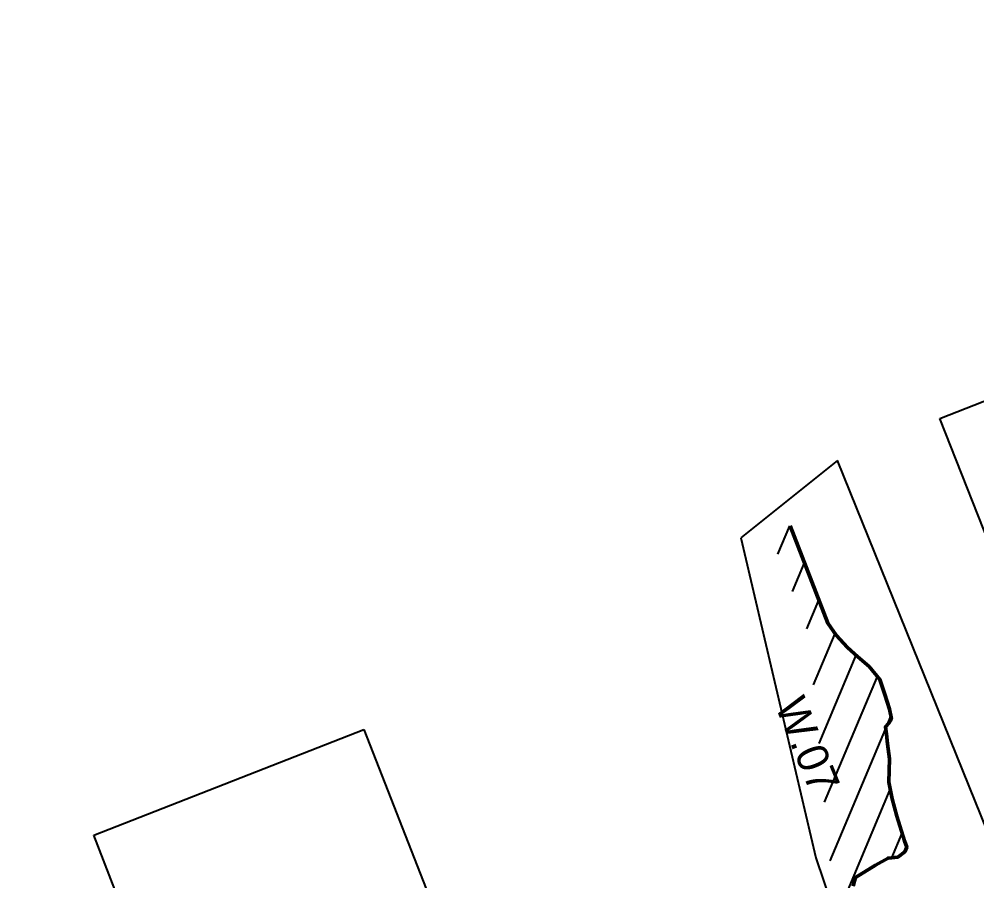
# Model space of a CAD drawing. Header units: millimetres. Extents: x -3113 to 15022, y -19591 to 4665.
# Drawn here: x 4160 to 6595, y -14151 to -11959 of the extents above; entities that cross this region are included whole.
import ezdxf

# ---------------------------------------------------------------- set-up
doc = ezdxf.new("R2010")
doc.units = ezdxf.units.MM
doc.header["$XCLIPFRAME"] = 2
for name, color, linetype, lineweight in [('0A-anno', 6, 'Continuous', 13), ('0A-cutline', 7, 'Continuous', 50), ('0A-hatch', 7, 'Continuous', 25)]:
    doc.layers.add(name, color=color, linetype=linetype, lineweight=lineweight)
doc.styles.add('Annotative', font='Akzidenz-grotesk-roman.ttf')
picture_1 = doc.add_image_def('image3.png', size_in_pixel=(1920, 1080))
picture_2 = doc.add_image_def('image5.png', size_in_pixel=(1920, 1080))
picture_3 = doc.add_image_def('image8.png', size_in_pixel=(1920, 1080))
picture_4 = doc.add_image_def('image11.png', size_in_pixel=(1920, 1080))

msp = doc.modelspace()

# ---------------------------------------------------------------- hatches: boundary and pattern name
at = {"layer": '0A-hatch'}
h = msp.add_hatch(dxfattribs=at)
h.set_pattern_fill('JIS_WOOD', color=256, scale=100, angle=90.1763)
h.set_pattern_definition([(67.2277, (1306.61, -963.68), (-65.19882, 27.36995), [])])
h.paths.add_polyline_path([(6416.4, -14065.3), (6411.1, -14049.1), (6391.3, -13986.6), (6379.4, -13941.9), (6370.9, -13899.6), (6373, -13840.6), (6367.3, -13802.1), (6365, -13778.2), (6362.4, -13759.5), (6370.9, -13749.9), (6377.4, -13738.6), (6372.6, -13714.5), (6361.2, -13677.1), (6348.2, -13639.1), (6321, -13605.5), (6292.6, -13581.2), (6265.7, -13557.4), (6236.8, -13525.8), (6216, -13495.9), (6120.4, -13247.6), (6069.1, -13267.4), (6167.1, -13521.8), (6226.6, -14153.2), (6224.5, -14161.2), (6232.3, -14213.5), (6291.4, -14343.1), (6351.4, -14452.3), (6403.1, -14577.1), (6474.6, -14750.7), (6530, -14889), (6538.5, -14924.8), (6575.3, -15024.8), (6598.2, -15089.7), (6615.4, -15132.3), (6640.1, -15202.2), (6709.9, -15371.5), (6732.8, -15431), (6765.7, -15503.2), (6788.8, -15551.9), (6801.1, -15596.2), (6851.9, -15733.8), (6893.2, -15862.3), (6816.1, -16637.5), (6822.9, -16701), (6843.2, -16788.7), (6864.8, -16866.6), (6946.4, -17086.2), (6981.3, -17175.3), (7037, -17282.5), (7597.9, -17715.4), (7618.3, -17777.1), (7639.9, -17830.3), (7665.4, -17883.8), (7715, -17860.1), (7690.2, -17808.1), (7670, -17758.1), (7652.9, -17706.7), (7653.3, -17652.1), (7703.6, -17627.9), (7736.9, -17612.6), (7761.7, -17595), (7778.7, -17576.8), (7780.1, -17529.3), (7777.9, -17458.8), (7766, -17420.4), (7734.7, -17361.6), (7703.4, -17293.5), (7679.1, -17275.2), (7642.5, -17263.7), (7609.4, -17237.7), (7584.1, -17212.2), (7571.6, -17162.8), (7562.6, -17117.6), (7554.1, -17096.6), (7540.5, -17090.8), (7520.8, -17093.2), (7485.9, -17110.7), (7447.5, -17137.6), (7381.4, -17166.3), (7318.5, -17184.2), (7247.8, -17201.5), (7178.1, -17225.9), (7134.9, -17254.8), (7107.2, -17266), (7105.6, -17266.7), (7080.4, -17246.7), (7031.4, -17152.5), (6997.8, -17066.6), (6917.1, -16849.6), (6896.6, -16775.1), (6877.2, -16691.8), (6875.5, -16675.7), (6892.4, -16670), (6907.2, -16671.2), (6923.7, -16664.5), (6937.9, -16655.2), (6944.3, -16644.2), (6946.9, -16629.9), (6916.7, -16537.7), (6898.2, -16500.9), (6896.3, -16493.2), (6892.3, -16480.4), (6905.5, -16459.5), (6928.1, -16438.4), (6941.8, -16428), (6955.4, -16414.1), (6958.2, -16397.3), (6944.9, -16331.9), (6944, -16305.9), (6964.7, -16283.1), (6967.1, -16265.3), (6962.3, -16238.5), (6954.9, -16211.5), (6946.1, -16183.8), (6943.5, -16165.7), (6954.5, -16121.6), (6967.3, -16099.9), (6967.5, -16100.5), (6993.5, -16082.9), (7005.5, -16044.2), (7004.2, -16017), (7019.5, -16007.1), (7029, -15994.8), (7026.9, -15945), (7016.6, -15871.9), (7004.6, -15839.3), (6988.8, -15824), (6970.9, -15821.6), (6950.9, -15820), (6936.2, -15816.3), (6903.9, -15715.9), (6853.5, -15579.3), (6840.6, -15532.6), (6815.6, -15480), (6783.5, -15409.7), (6761, -15351.2), (6691.5, -15182.5), (6666.9, -15112.8), (6649.7, -15070.3), (6627, -15006.2), (6590.6, -14907), (6590.8, -14907), (6582.6, -14872.3), (6525.6, -14730), (6453.9, -14556.1), (6401, -14428.4), (6340.6, -14318.5), (6285.6, -14197.7), (6280.6, -14164.3), (6286.4, -14142.4), (6337.1, -14110.9), (6369, -14093.1), (6393.6, -14090.4), (6411.4, -14077.1)])
h.paths.add_polyline_path([(7335.9, -17281.9), (7451.7, -17567.8), (7611.1, -17503.2), (7495.3, -17217.4)], flags=24)
h.paths.add_polyline_path([(6030, -13703), (6145.8, -13988.8), (6305.1, -13924.3), (6189.3, -13638.4)], flags=9)
h.paths.add_polyline_path([(6689.7, -16059.8), (6805.5, -16345.6), (6964.8, -16281.1), (6849, -15995.2)], flags=25)

# ---------------------------------------------------------------- linework, layer by layer
at = {"layer": '0A-cutline'}
msp.add_lwpolyline([(6280.6, -14164.3), (6286.4, -14142.4), (6337.1, -14110.9), (6369, -14093.1), (6393.6, -14090.4), (6411.4, -14077.1), (6416.4, -14065.3), (6411.1, -14049.1), (6391.3, -13986.6), (6379.4, -13941.9), (6370.9, -13899.6), (6373, -13840.6), (6367.3, -13802.1), (6365, -13778.2), (6362.4, -13759.5), (6370.9, -13749.9), (6377.4, -13738.6), (6372.6, -13714.5), (6361.2, -13677.1), (6348.2, -13639.1), (6321, -13605.5), (6292.6, -13581.2), (6265.7, -13557.4), (6236.8, -13525.8), (6216, -13495.9), (6120.4, -13247.6)], dxfattribs=at)

# ---------------------------------------------------------------- texts
at = {"layer": '0A-anno', "insert": (6154.9, -13674.3), "char_height": 80, "width": 857188.759, "attachment_point": 1, "rotation": 292.0514, "style": 'Annotative'}
msp.add_mtext('W.07', dxfattribs=at)

# ---------------------------------------------------------------- pictures from other files: only their frames are drawn
image = msp.add_image(picture_1, insert=(6501, -12974.8), size_in_units=(4940.8, 2779.2), rotation=-68.5657)
image.dxf.flags = 7
image = msp.add_image(picture_2, insert=(323.8, -13622.4), size_in_units=(4943.1, 2780.5), rotation=-68.5819)
image.dxf.flags = 15
image = msp.add_image(picture_4, insert=(4377, -13798.7), size_in_units=(5078.8, 2856.8), rotation=-67.0494)
image.set_boundary_path([(1919.5, 357.22), (24.66, 325.08), (56.89, 439.62), (368.39, 493.31), (1120.305, 547), (1374.52, 683.014), (1639.48, 690.17), (1689.61, 543.42), (1919.5, 536.26), (1919.5, 357.22)])
image.dxf.flags = 15
image = msp.add_image(picture_3, insert=(3163.3, -14500.1), size_in_units=(4982.4, 2802.6), rotation=-68.5819)
image.set_boundary_path([(-0.5, 304.33), (280, 304.33), (627.49, 544.32), (968.66, 584.32), (1509.894, 424.326), (1919.5, 424.326), (1919.5, 723.26), (985.504, 697.995), (376.875, 658), (189.44, 588.53), (-0.5, 588.53), (-0.5, 304.33)])

doc.saveas('drawing.dxf')
